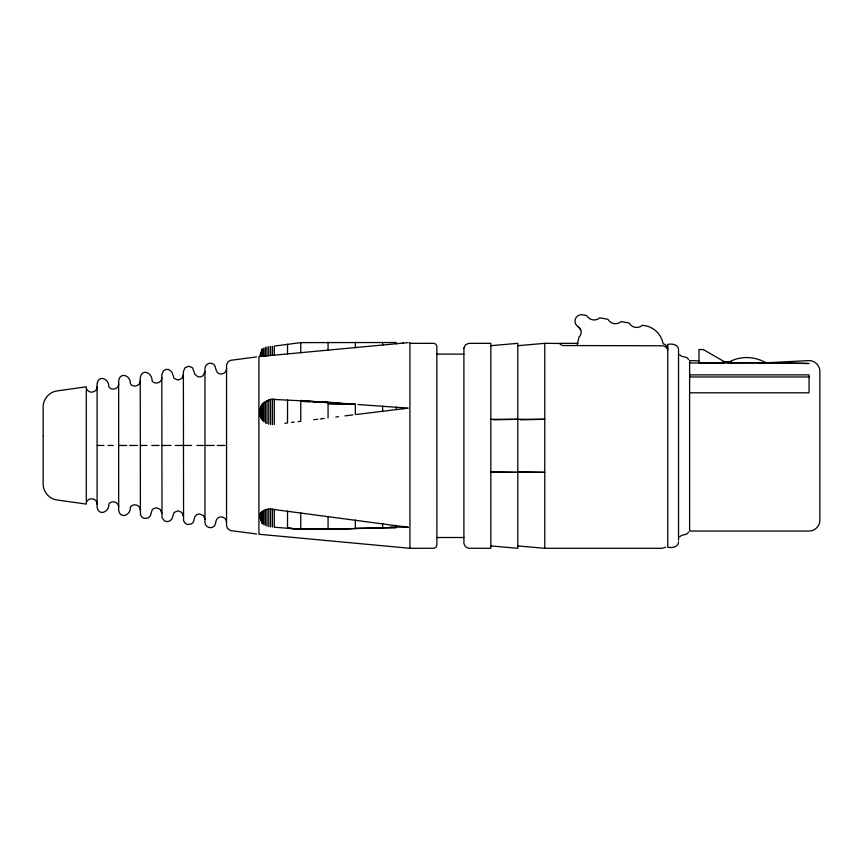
<?xml version="1.0" encoding="UTF-8"?>
<svg xmlns="http://www.w3.org/2000/svg" width="863" height="863" viewBox="0 0 863 863"><rect width="100%" height="100%" fill="white"/><g stroke="black" fill="none" stroke-linecap="round" stroke-linejoin="round"><path stroke-width="1.29" d="M408.21 527.304L270.561 509.051L270.561 526.915M300.766 400.777L270.561 399.289L270.561 424.531M265.416 355.988L265.534 347.336M517.8 345.685L544.769 343.334L559.86 343.485A51.704 6.753 0 0 0 562.719 345.534L662.353 345.772A5.394 5.394 0 0 1 667.703 350.464M678.534 541.824C678.588 547.239 671.781 548.188 667.746 547.218L667.746 344.413C671.781 343.442 678.588 344.391 678.534 349.806L678.534 540.206M263.949 402.6C258.264 407.304 258.059 416.969 263.949 421.597L263.949 402.611L270.561 399.289M270.561 509.051C265.254 508.523 256.505 513.194 260.691 519.321M97.088 386.818C97.325 392.126 89.461 394.24 87.023 389.515M118.663 383.776C118.921 388.954 111.381 391.133 108.781 386.786C109.45 378.889 98.565 374.315 97.088 383.776L97.088 507.131C98.565 516.592 109.45 512.018 108.781 504.132C111.381 499.774 118.921 501.953 118.663 507.131M140.238 380.745C140.496 385.998 132.848 388.145 130.291 383.647C131.198 375.718 119.925 371.424 118.663 380.745L118.663 510.162C119.925 519.483 131.198 515.2 130.291 507.261C132.848 502.773 140.496 504.92 140.238 510.162M161.813 377.703C162.061 382.73 154.941 385.049 152.136 380.993C152.417 373.032 142.158 367.875 140.238 377.703L140.421 514.607L141.812 517.023L144.229 518.426L148.328 517.886L150.302 515.901L152.136 509.914L153.722 508.523L156.419 507.8L160.227 509.386L161.813 513.205M183.388 374.671L181.802 378.49L177.994 380.076L174.175 378.49L171.877 371.964L168.598 369.45L165.804 369.45L163.387 370.853L161.813 374.671L161.996 517.638L164.509 520.918L167.206 521.64L169.903 520.918L171.877 518.943L174.175 512.417L177.994 510.842L181.802 512.417L183.388 516.247M204.963 371.629L202.945 375.847L200.27 376.991L197.94 376.786L194.898 374.337L192.589 367.811L188.781 366.225L184.962 367.811L183.388 371.629L183.571 520.68L184.962 523.097L187.379 524.499L191.478 523.96L193.452 521.986L194.898 516.581L196.872 514.596L199.094 513.895L203.377 515.459L204.963 519.278M226.538 368.598C226.775 373.269 220.421 375.815 217.325 372.417C214.898 369.677 216.376 364.294 211.748 363.377C208.458 362.428 204.898 365.178 204.963 368.598L204.963 522.32C204.833 526.301 209.655 529.095 213.053 526.991C216.753 525.222 214.704 520.206 217.854 518.027C221.144 515.276 226.732 517.973 226.538 522.32M577.034 345.599L579.03 337.088A6.537 6.537 0 0 0 580.324 329.03L580.216 328.803A6.473 6.473 0 0 0 578.081 326.699L576.926 325.804A6.473 6.473 0 0 1 582.568 314.79L586.603 315.502A8.63 8.63 0 0 0 599.871 317.843L607.854 319.256A8.63 8.63 0 0 0 621.123 321.586L629.095 322.999A8.63 8.63 0 0 0 642.363 325.34A22.309 22.309 0 0 1 662.482 341.209L663.097 343.819A5.394 5.394 0 0 1 667.682 349.148M689.602 363.032L781.608 362.762M688.598 532.115C686.872 535.901 681.792 533.701 679.645 536.926M87.023 501.392C89.461 496.667 97.325 498.782 97.088 504.089M665.632 547.185L662.353 548.296L544.769 548.296L517.8 545.934M765.891 362.384L764.251 362.665M256.581 533.981L230.55 530.572L227.465 528.393L226.538 525.351L226.57 364.909L227.854 362.007L230.55 360.335L256.581 356.926M765.708 362.816L809.063 360.594C814.834 360.464 819.969 365.61 819.85 371.381L819.85 520.249C819.969 526.009 814.834 531.155 809.063 531.036L689.602 531.036L689.602 360.594L698.976 360.863M667.088 346.699L667.336 346.656A5.394 5.394 0 0 1 667.703 348.016M396.279 343.873L396.279 342.525L300.766 342.611L274.283 346.095L274.283 355.168M284.876 423.269L287.53 422.946L287.53 399.903M291.5 422.449L294.143 422.126M298.123 421.64L300.766 421.317L300.766 400.443L328.059 402.568L313.765 401.899M313.765 419.72L317.66 419.245M320.259 418.922L324.154 418.447M335.847 417.012L338.447 416.689M344.952 415.89L352.74 414.941M356.646 414.456L408.21 408.134L357.94 404.52M772.45 362.881L764.165 362.751L809.063 363.496L777.682 362.967M259.536 356.538L408.21 342.622M490.831 345.685L517.8 343.334L517.8 548.296L490.831 545.934M763.237 362.784L764.391 362.73M764.079 362.751L727.585 362.784L730.54 361.219A37.756 37.756 0 0 1 762.957 361.209L765.913 362.773L757.876 362.546M274.283 509.235L274.283 527.217L300.766 529.267L326.753 528.588M300.766 528.922L328.059 529.202L396.279 527.595L396.279 525.47M493.399 419.839L517.8 419.289M520.367 419.839L544.769 419.289L490.831 419.289M351.446 528.588L328.059 528.954L355.34 528.566L355.34 520.022M382.633 527.757L396.279 527.606M355.34 528.232L382.633 527.919L382.633 523.647M287.53 528.07L300.766 529.267L328.059 529.148L300.766 529.267L287.53 528.167M409.925 343.334L434.078 343.355L435.944 344.283L436.861 346.149L436.894 545.06L435.944 547.347L434.078 548.264L409.925 548.296L258.9 534.24L258.9 356.667M560.637 343.334L578.037 343.334M436.894 354.121L463.863 354.121M689.602 374.876L809.063 374.876L809.063 392.805L689.602 392.805M689.602 376.969L809.063 376.969M97.271 445.459L103.873 445.459M108.058 445.459L113.269 445.459M118.846 445.459L126.753 445.459M129.633 445.459L137.541 445.459M140.421 445.459L147.023 445.459M151.748 445.459L159.116 445.459M161.996 445.459L171.014 445.459M175.297 445.459L182.665 445.459M183.571 445.459L191.478 445.459M196.872 445.459L203.377 445.459M205.146 445.459L214.164 445.459M217.325 445.459L224.952 445.459M490.831 472.341L544.769 472.341L517.8 471.727M436.894 537.509L463.863 537.509M390.076 526.948L408.21 527.25M490.831 471.727L517.8 472.341M354.046 404.316L328.059 403.647L355.34 404.089L355.34 414.618M723.075 361.543L731.101 361.78M343.647 403.582L355.34 404.348L328.059 402.18L300.766 401.295L309.86 401.716M305.966 401.112L315.06 401.716M317.66 401.878L328.059 402.568M333.258 402.902L341.047 403.409M578.081 326.699L580.324 329.03M679.645 354.704C681.792 357.929 686.872 355.729 688.598 359.515M580.216 328.803L580.648 329.688M265.416 401.457L265.416 422.665L267.034 423.517L267.034 400.508M265.48 525.297L265.416 509.904M270.561 346.408L270.561 355.513M544.769 343.334L544.769 548.296M409.925 342.611L409.925 548.296M406.505 407.692L406.505 408.339M403.097 342.568L403.097 343.247M403.097 407.444L403.097 408.76M403.097 526.376L403.097 527.444M396.279 406.969L396.279 409.601M382.633 342.438L382.633 345.135M382.633 406.009L382.633 411.273M355.34 342.266L355.34 347.67M328.059 342.093L328.059 350.195M328.059 402.18L328.059 417.972M328.059 516.387L328.059 529.202M300.766 342.611L300.766 352.719M300.766 512.762L300.766 529.267M287.53 344.326L287.53 353.949M287.53 510.993L287.53 528.264M274.283 399.04L274.283 424.564M272.417 346.343L272.417 355.34M272.417 399.04L272.417 424.672M272.417 509.062L272.417 527.034M268.76 346.613L268.76 355.685M268.76 399.785L268.76 424.143M268.76 509.181L268.76 526.635M267.034 346.948L267.034 355.847M267.034 509.472L267.034 526.193M263.949 347.994L263.949 356.128M263.949 510.475L263.949 524.866M262.654 348.652L262.654 356.246M262.654 403.787L262.654 420.357M262.654 511.176L262.654 524.024M261.565 349.224L261.565 356.354M261.565 405.06L261.565 418.943M261.565 511.986L261.565 523.248M260.691 352.05L260.691 356.43M260.691 406.991L260.691 417.39M260.691 512.892L260.691 520.713M260.054 354.574L260.054 356.484M260.054 408.684L260.054 415.729M260.054 513.884L260.054 518.469M259.666 410.443L259.666 414.003M259.666 514.931L259.666 517.131M43.15 436.063L43.15 406.98C43.021 399.148 49.299 391.899 57.077 390.928L86.3 386.818L86.3 504.089L57.077 499.979C49.299 499.008 43.021 491.77 43.15 483.927L43.15 436.505M463.906 348.016L463.906 543.604L465.437 546.711L468.544 548.253L490.831 548.296L490.831 343.334L468.544 343.377L465.437 344.909L463.906 348.016M703.291 349.537L698.976 349.537L698.976 362.784L724.553 362.784L724.553 361.813L703.291 349.537"/></g></svg>
